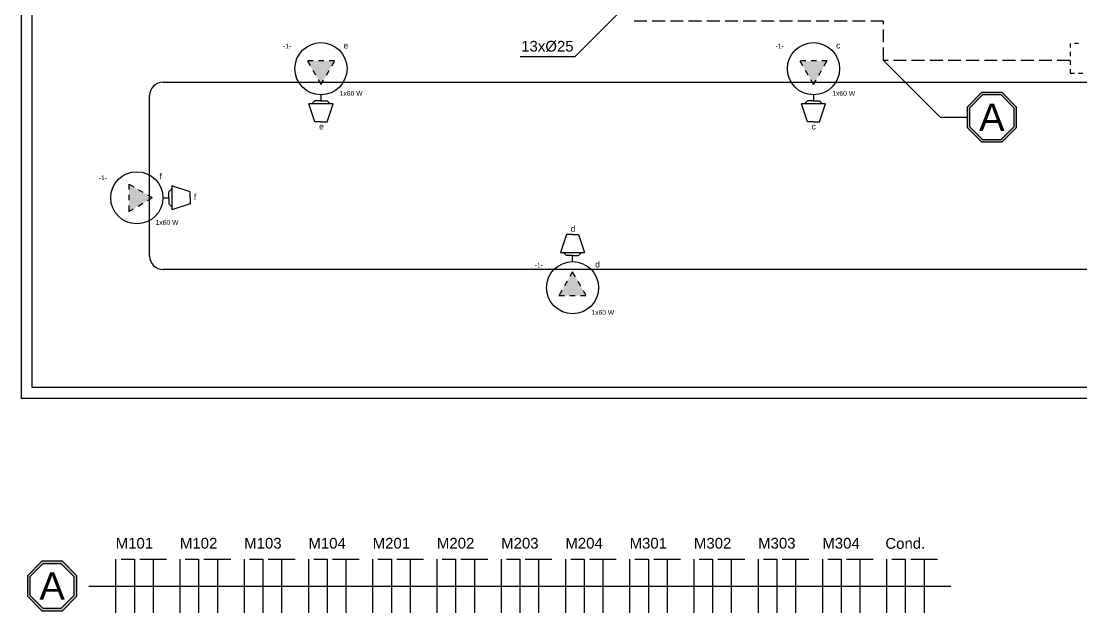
# Model space of a CAD drawing. Header units: millimetres. Extents: x 0.1 to 99.4, y -4.1 to 27.4.
# Drawn here: x 0.06 to 19.85, y -4.06 to 6.99 of the extents above; entities that cross this region are included whole.
import ezdxf
from ezdxf.enums import TextEntityAlignment as Align

# ---------------------------------------------------------------- set-up
doc = ezdxf.new("R2010")
doc.units = ezdxf.units.MM
doc.header["$LTSCALE"] = 0.2
for name, pattern in [('ACAD_ISO02W100', [15, 12, -3]), ('CONTINU', [0]), ('DASH2', [0.75, 0.5, -0.25]), ('JIS_02_0.7', [1.35, 0.75, -0.6])]:
    doc.linetypes.add(name, pattern=pattern)
doc.layers.add('Circuitos_AreaExterna', color=7, linetype='Continuous', true_color=0x000000)
for name, color, linetype in [('Eletrodutos_AreaExterna', 172, 'Continuous'), ('Eletrodutos_MediçãoEntrada', 6, 'JIS_02_0.7'), ('Predio_AreaExterna', 255, 'Continuous'), ('Simbolos_AreaExterna', 1, 'DASH2')]:
    doc.layers.add(name, color=color, linetype=linetype)
doc.styles.get("Standard").update_dxf_attribs({"font": 'arial.ttf'})

msp = doc.modelspace()

# ---------------------------------------------------------------- hatches: boundary and pattern name
at = {"layer": 'Circuitos_AreaExterna', "ltscale": 0.1}
h = msp.add_hatch(color=1, dxfattribs=at)
h.dxf.hatch_style = 1
h.paths.add_polyline_path([(17.998, 5.659), (17.728, 5.388), (17.728, 5.005), (17.998, 4.735), (18.381, 4.735), (18.652, 5.005), (18.652, 5.388), (18.381, 5.659)])
h.paths.add_polyline_path([(18.017, 4.781), (18.362, 4.781), (18.605, 5.025), (18.605, 5.369), (18.362, 5.613), (18.017, 5.613), (17.774, 5.369), (17.774, 5.025)], flags=16)
h.paths.add_polyline_path([(17.822, 4.813), (18.557, 4.813), (18.557, 5.581), (17.822, 5.581)], flags=24)
h = msp.add_hatch(color=1, dxfattribs=at)
h.dxf.hatch_style = 1
h.paths.add_polyline_path([(0.828, -3.097), (0.445, -3.097), (0.175, -3.367), (0.175, -3.75), (0.445, -4.021), (0.828, -4.021), (1.099, -3.75), (1.099, -3.367)])
h.paths.add_polyline_path([(0.809, -3.143), (1.052, -3.387), (1.052, -3.731), (0.809, -3.974), (0.464, -3.974), (0.221, -3.731), (0.221, -3.387), (0.464, -3.143)], flags=16)
h.paths.add_polyline_path([(0.269, -3.943), (1.004, -3.943), (1.004, -3.175), (0.269, -3.175)], flags=24)
at = {"layer": 'Simbolos_AreaExterna'}
h = msp.add_hatch(color=256, dxfattribs=at)
h.dxf.hatch_style = 1
h.paths.add_polyline_path([(5.659, 5.81), (5.914, 6.25), (5.405, 6.25)])
h = msp.add_hatch(color=256, dxfattribs=at)
h.dxf.hatch_style = 1
h.paths.add_polyline_path([(14.859, 5.81), (15.114, 6.25), (14.605, 6.25)])
h = msp.add_hatch(color=256, dxfattribs=at)
h.dxf.hatch_style = 1
h.paths.add_polyline_path([(2.513, 3.693), (2.073, 3.948), (2.073, 3.439)])
h = msp.add_hatch(color=256, dxfattribs=at)
h.dxf.hatch_style = 1
h.paths.add_polyline_path([(10.359, 2.307), (10.105, 1.867), (10.614, 1.867)])

# ---------------------------------------------------------------- linework, layer by layer
msp.add_arc((2.709, 5.603), 0.25, 90, 180)
at = {"layer": 'Circuitos_AreaExterna', "ltscale": 0.1}
for p, q in [((11.459, 7.383), (10.399, 6.323)), ((10.399, 6.323), (9.381, 6.323)), ((16.167, 6.257), (17.228, 5.197)), ((17.228, 5.197), (17.728, 5.197)), ((1.824, -3.059), (1.824, -4.059)), ((2.524, -3.059), (2.774, -3.059)), ((3.024, -3.059), (3.024, -4.059)), ((3.724, -3.059), (3.974, -3.059)), ((4.224, -3.059), (4.224, -4.059)), ((4.924, -3.059), (5.174, -3.059)), ((5.424, -3.059), (5.424, -4.059)), ((6.124, -3.059), (6.374, -3.059)), ((6.624, -3.059), (6.624, -4.059)), ((7.324, -3.059), (7.574, -3.059)), ((7.824, -3.059), (7.824, -4.059)), ((8.524, -3.059), (8.774, -3.059)), ((9.024, -3.059), (9.024, -4.059)), ((9.724, -3.059), (9.974, -3.059)), ((10.224, -3.059), (10.224, -4.059)), ((10.924, -3.059), (11.174, -3.059)), ((11.424, -3.059), (11.424, -4.059)), ((12.124, -3.059), (12.374, -3.059)), ((12.624, -3.059), (12.624, -4.059)), ((13.324, -3.059), (13.574, -3.059)), ((13.824, -3.059), (13.824, -4.059)), ((14.524, -3.059), (14.774, -3.059)), ((15.024, -3.059), (15.024, -4.059)), ((15.724, -3.059), (15.974, -3.059)), ((16.224, -3.059), (16.224, -4.059)), ((16.924, -3.059), (17.174, -3.059)), ((1.324, -3.559), (1.824, -3.559)), ((1.824, -3.559), (2.174, -3.559)), ((2.174, -3.559), (2.524, -3.559)), ((2.524, -3.559), (3.024, -3.559)), ((3.024, -3.559), (3.374, -3.559)), ((3.374, -3.559), (3.724, -3.559)), ((3.724, -3.559), (4.224, -3.559)), ((4.224, -3.559), (4.574, -3.559)), ((4.574, -3.559), (4.924, -3.559)), ((4.924, -3.559), (5.424, -3.559)), ((5.424, -3.559), (5.774, -3.559)), ((5.774, -3.559), (6.124, -3.559)), ((6.124, -3.559), (6.624, -3.559)), ((6.624, -3.559), (6.974, -3.559)), ((6.974, -3.559), (7.324, -3.559)), ((7.324, -3.559), (7.824, -3.559)), ((7.824, -3.559), (8.174, -3.559)), ((8.174, -3.559), (8.524, -3.559)), ((8.524, -3.559), (9.024, -3.559)), ((9.024, -3.559), (9.374, -3.559)), ((9.374, -3.559), (9.724, -3.559)), ((9.724, -3.559), (10.224, -3.559)), ((10.224, -3.559), (10.574, -3.559)), ((10.574, -3.559), (10.924, -3.559)), ((10.924, -3.559), (11.424, -3.559)), ((11.424, -3.559), (11.774, -3.559)), ((11.774, -3.559), (12.124, -3.559)), ((12.124, -3.559), (12.624, -3.559)), ((12.624, -3.559), (12.974, -3.559)), ((12.974, -3.559), (13.324, -3.559)), ((13.324, -3.559), (13.824, -3.559)), ((13.824, -3.559), (14.174, -3.559)), ((14.174, -3.559), (14.524, -3.559)), ((14.524, -3.559), (15.024, -3.559)), ((15.024, -3.559), (15.374, -3.559)), ((15.374, -3.559), (15.724, -3.559)), ((15.724, -3.559), (16.224, -3.559)), ((16.224, -3.559), (16.574, -3.559)), ((16.574, -3.559), (16.924, -3.559)), ((16.924, -3.559), (17.424, -3.559))]:
    msp.add_line(p, q, dxfattribs=at)
for points in [[(17.998, 4.735), (18.381, 4.735), (18.652, 5.005), (18.652, 5.388), (18.381, 5.659), (17.998, 5.659), (17.728, 5.388), (17.728, 5.005)], [(18.017, 4.781), (18.362, 4.781), (18.605, 5.025), (18.605, 5.369), (18.362, 5.613), (18.017, 5.613), (17.774, 5.369), (17.774, 5.025)], [(0.445, -4.021), (0.828, -4.021), (1.099, -3.75), (1.099, -3.367), (0.828, -3.097), (0.445, -3.097), (0.175, -3.367), (0.175, -3.75)], [(0.464, -3.974), (0.809, -3.974), (1.052, -3.731), (1.052, -3.387), (0.809, -3.143), (0.464, -3.143), (0.221, -3.387), (0.221, -3.731)]]:
    msp.add_lwpolyline(points, close=True, dxfattribs=at)
for points in [[(1.924, -3.059), (2.174, -3.059), (2.174, -4.059)], [(2.274, -3.059), (2.524, -3.059), (2.524, -4.059)], [(3.124, -3.059), (3.374, -3.059), (3.374, -4.059)], [(3.474, -3.059), (3.724, -3.059), (3.724, -4.059)], [(4.324, -3.059), (4.574, -3.059), (4.574, -4.059)], [(4.674, -3.059), (4.924, -3.059), (4.924, -4.059)], [(5.524, -3.059), (5.774, -3.059), (5.774, -4.059)], [(5.874, -3.059), (6.124, -3.059), (6.124, -4.059)], [(6.724, -3.059), (6.974, -3.059), (6.974, -4.059)], [(7.074, -3.059), (7.324, -3.059), (7.324, -4.059)], [(7.924, -3.059), (8.174, -3.059), (8.174, -4.059)], [(8.274, -3.059), (8.524, -3.059), (8.524, -4.059)], [(9.124, -3.059), (9.374, -3.059), (9.374, -4.059)], [(9.474, -3.059), (9.724, -3.059), (9.724, -4.059)], [(10.324, -3.059), (10.574, -3.059), (10.574, -4.059)], [(10.674, -3.059), (10.924, -3.059), (10.924, -4.059)], [(11.524, -3.059), (11.774, -3.059), (11.774, -4.059)], [(11.874, -3.059), (12.124, -3.059), (12.124, -4.059)], [(12.724, -3.059), (12.974, -3.059), (12.974, -4.059)], [(13.074, -3.059), (13.324, -3.059), (13.324, -4.059)], [(13.924, -3.059), (14.174, -3.059), (14.174, -4.059)], [(14.274, -3.059), (14.524, -3.059), (14.524, -4.059)], [(15.124, -3.059), (15.374, -3.059), (15.374, -4.059)], [(15.474, -3.059), (15.724, -3.059), (15.724, -4.059)], [(16.324, -3.059), (16.574, -3.059), (16.574, -4.059)], [(16.674, -3.059), (16.924, -3.059), (16.924, -4.059)]]:
    msp.add_lwpolyline(points, dxfattribs=at)
at = {"layer": 'Eletrodutos_MediçãoEntrada', "linetype": 'ACAD_ISO02W100', "ltscale": 0.1}
for p, q in [((16.167, 6.991), (11.459, 6.991)), ((16.167, 6.257), (16.167, 6.991)), ((19.652, 6.257), (16.167, 6.257))]:
    msp.add_line(p, q, dxfattribs=at)
at = {"layer": 'Predio_AreaExterna'}
for p, q in [((0.259, 6.553), (0.259, 5.853)), ((0.259, 5.853), (0.259, 2.353)), ((0.259, 2.353), (0.259, 0.153))]:
    msp.add_line(p, q, dxfattribs=at)
for points in [[(34.409, -0.047), (41.559, -0.047), (41.559, 27.353), (0.059, 27.353), (0.059, -0.047), (27.409, -0.047)], [(34.409, 0.153), (41.359, 0.153), (41.359, 27.153), (0.259, 27.153), (0.259, 0.153), (27.409, 0.153)], [(2.709, 5.853), (20.309, 5.853)], [(2.459, 2.603), (2.459, 5.603)], [(24.959, 2.353), (20.559, 2.353), (2.709, 2.353)]]:
    msp.add_lwpolyline(points, dxfattribs=at)
msp.add_arc((2.709, 2.603), 0.25, 180, 270, dxfattribs=at)
at = {"layer": 'Simbolos_AreaExterna', "linetype": 'DASH2'}
for p, q in [((19.652, 6.577), (19.652, 6.497)), ((19.812, 6.577), (19.732, 6.577)), ((19.652, 6.417), (19.652, 6.337)), ((19.652, 6.257), (19.652, 6.177)), ((19.652, 6.097), (19.652, 6.017)), ((19.652, 6.017), (19.732, 6.017)), ((19.812, 6.017), (19.892, 6.017))]:
    msp.add_line(p, q, dxfattribs=at)
at = {"layer": 'Simbolos_AreaExterna'}
msp.add_line((19.812, 6.577), (19.732, 6.577), dxfattribs=at)
at = {"layer": 'Simbolos_AreaExterna', "linetype": 'CONTINU'}
for p, q in [((5.659, 5.616), (5.659, 5.504)), ((14.859, 5.616), (14.859, 5.504)), ((5.884, 5.448), (5.434, 5.448)), ((5.547, 5.11), (5.434, 5.448)), ((5.547, 5.504), (5.491, 5.448)), ((5.659, 5.504), (5.547, 5.504)), ((5.659, 5.504), (5.772, 5.504)), ((5.772, 5.504), (5.828, 5.448)), ((5.772, 5.11), (5.884, 5.448)), ((15.084, 5.448), (14.634, 5.448)), ((14.747, 5.11), (14.634, 5.448)), ((14.747, 5.504), (14.691, 5.448)), ((14.859, 5.504), (14.747, 5.504)), ((14.859, 5.504), (14.972, 5.504)), ((14.972, 5.504), (15.028, 5.448)), ((14.972, 5.11), (15.084, 5.448)), ((5.659, 5.11), (5.547, 5.11)), ((5.659, 5.11), (5.772, 5.11)), ((14.859, 5.11), (14.747, 5.11)), ((14.859, 5.11), (14.972, 5.11)), ((2.819, 3.806), (2.875, 3.862)), ((2.819, 3.693), (2.819, 3.806)), ((2.875, 3.918), (2.875, 3.468)), ((3.213, 3.806), (2.875, 3.918)), ((3.213, 3.693), (3.213, 3.806)), ((2.706, 3.693), (2.819, 3.693)), ((2.819, 3.693), (2.819, 3.581)), ((2.819, 3.581), (2.875, 3.525)), ((3.213, 3.581), (2.875, 3.468)), ((3.213, 3.693), (3.213, 3.581)), ((10.247, 3.007), (10.134, 2.669)), ((10.359, 3.007), (10.247, 3.007)), ((10.359, 3.007), (10.472, 3.007)), ((10.472, 3.007), (10.584, 2.669)), ((10.134, 2.669), (10.584, 2.669)), ((10.247, 2.613), (10.191, 2.669)), ((10.359, 2.613), (10.247, 2.613)), ((10.359, 2.5), (10.359, 2.613)), ((10.359, 2.613), (10.472, 2.613)), ((10.472, 2.613), (10.528, 2.669))]:
    msp.add_line(p, q, dxfattribs=at)
at = {"layer": 'Simbolos_AreaExterna'}
for points in [[(5.659, 5.81), (5.914, 6.25), (5.405, 6.25)], [(14.859, 5.81), (15.114, 6.25), (14.605, 6.25)], [(2.513, 3.693), (2.073, 3.948), (2.073, 3.439)], [(10.359, 2.307), (10.105, 1.867), (10.614, 1.867)]]:
    msp.add_lwpolyline(points, close=True, dxfattribs=at)
at = {"layer": 'Simbolos_AreaExterna', "linetype": 'CONTINU'}
for centre in [(5.659, 6.103), (14.859, 6.103), (2.219, 3.693), (10.359, 2.013)]:
    msp.add_circle(centre, 0.487, dxfattribs=at)

# ---------------------------------------------------------------- texts
at = {"layer": 'Circuitos_AreaExterna', "ltscale": 0.1}
for s, height, p in [('A', 0.512, (18.19, 5.197)), ('M101', 0.2, (2.174, -2.759)), ('M102', 0.2, (3.374, -2.759)), ('M103', 0.2, (4.574, -2.759)), ('M104', 0.2, (5.774, -2.759)), ('M201', 0.2, (6.974, -2.759)), ('M202', 0.2, (8.174, -2.759)), ('M203', 0.2, (9.374, -2.759)), ('M204', 0.2, (10.574, -2.759)), ('M301', 0.2, (11.774, -2.759)), ('M302', 0.2, (12.974, -2.759)), ('M303', 0.2, (14.174, -2.759)), ('M304', 0.2, (15.374, -2.759)), ('Cond.', 0.2, (16.574, -2.759)), ('A', 0.512, (0.637, -3.559))]:
    msp.add_text(s, height=height, dxfattribs=at).set_placement(p, align=Align.MIDDLE)
at = {"layer": 'Eletrodutos_AreaExterna', "ltscale": 0.1}
msp.add_text('13xØ25', height=0.2, dxfattribs=at).set_placement((9.399, 6.423))
at = {"layer": 'Simbolos_AreaExterna'}
for s, p in [('-1-', (4.95, 6.481)), ('-1-', (14.15, 6.481)), ('1x60 W', (6.01, 5.597)), ('1x60 W', (15.21, 5.597)), ('-1-', (1.51, 4.023)), ('1x60 W', (2.57, 3.187)), ('-1-', (9.65, 2.391)), ('1x60 W', (10.71, 1.507))]:
    msp.add_text(s, height=0.09, dxfattribs=at).set_placement(p)
at = {"layer": 'Simbolos_AreaExterna', "char_height": 0.114, "attachment_point": 1}
for s, width, insert in [('e', 0.03785, (6.08, 6.595)), ('c', 0.03785, (15.28, 6.595)), ('e', 0.11354, (5.624, 5.082)), ('c', 0.11354, (14.824, 5.082)), ('f', 0.03785, (2.643, 4.15)), ('f', 0.11354, (3.287, 3.767)), ('d', 0.11354, (10.323, 3.172)), ('d', 0.03785, (10.78, 2.505))]:
    msp.add_mtext_dynamic_manual_height_columns(s, width=width, gutter_width=1, heights=[0], dxfattribs=dict(at, insert=insert))

doc.saveas('drawing.dxf')
